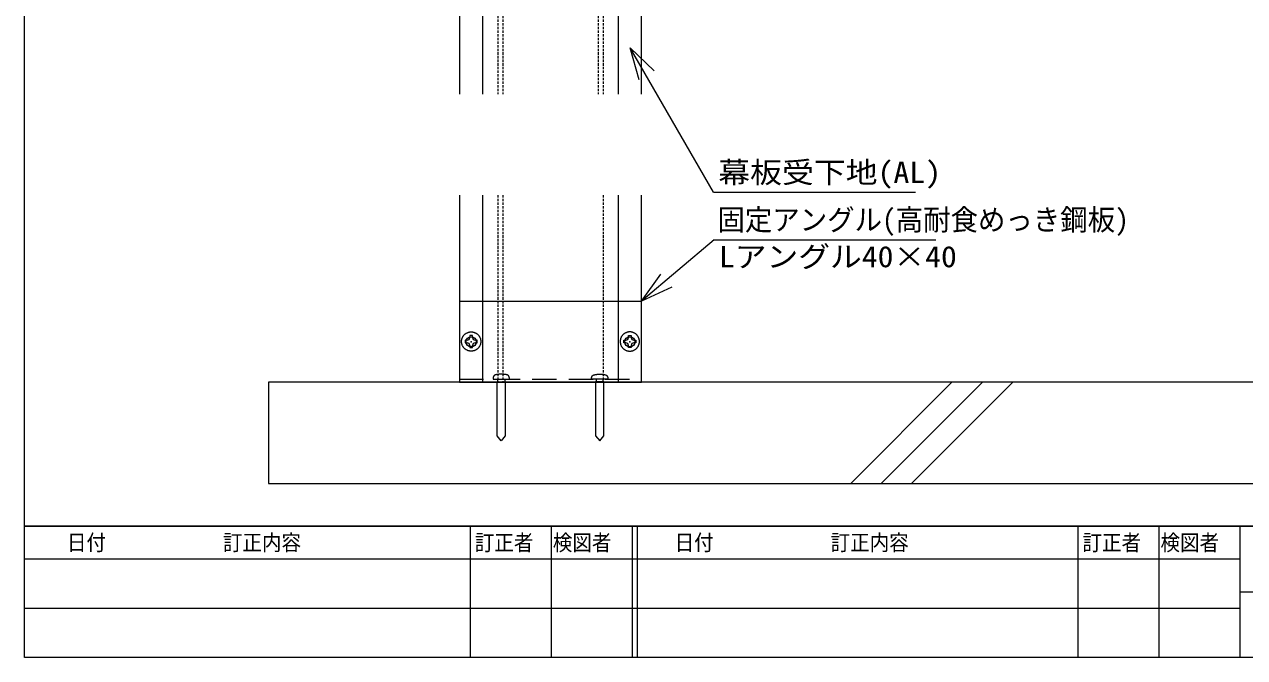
# Model space of a CAD drawing. Units: millimetres, scale not verified. Extents: x -450 to 450, y -136 to 136.
# Drawn here: x 50 to 170.5, y -136.5 to -73.9 of the extents above; entities that cross this region are included whole.
import ezdxf
from ezdxf.enums import TextEntityAlignment as Align

# ---------------------------------------------------------------- set-up
doc = ezdxf.new("R2010")
doc.units = ezdxf.units.MM
doc.header["$LTSCALE"] = 2
doc.header["$PDMODE"] = 32
doc.header["$PDSIZE"] = 1
doc.linetypes.add('DASHED1', pattern=[1.8, 1.2, -0.6])
for name, color, linetype, lineweight in [('0-0_一般', 4, 'Continuous', 9), ('0-2_束', 4, 'Continuous', 9), ('0-4_文字', 4, 'Continuous', 9), ('0-5_幕板下地', 1, 'Continuous', 9), ('0-6_ビス', 4, 'Continuous', 9)]:
    doc.layers.add(name, color=color, linetype=linetype, lineweight=lineweight)
doc.styles.add('ＭＳ ゴシック', font='')
doc.styles.get('ＭＳ ゴシック').set_extended_font_data('MS Gothic')

# ---------------------------------------------------------------- blocks, each defined once
blk = doc.blocks.new('グループ-118-1')
at = {"layer": '0-0_一般', "color": 7, "linetype": 'DASHED1'}
for p, q in [((8488.5, -5668.8), (8488.5, -5843.2)), ((8493.5, -5668.8), (8493.5, -5843.2)), ((8587.5, -5668.8), (8587.5, -5843.2)), ((8592.5, -5668.8), (8592.5, -5843.2)), ((8488.5, -5943.2), (8488.5, -6128)), ((8493.5, -5943.2), (8493.5, -6128)), ((8592.5, -5943.2), (8592.5, -6128))]:
    blk.add_line(p, q, dxfattribs=at)
at = {"layer": '0-2_束', "color": 7}
for p, q in [((8450.5, -5708.8), (8473.5, -5708.8)), ((8607.5, -5708.8), (8630.5, -5708.8)), ((8450.5, -5714), (8473.5, -5714)), ((8607.5, -5714), (8630.5, -5714))]:
    blk.add_line(p, q, dxfattribs=at)
at = {"layer": '0-5_幕板下地', "color": 7}
for p, q in [((8630.5, -5668.8), (8450.5, -5668.8)), ((8450.5, -5668.8), (8450.5, -5708.8)), ((8473.5, -5668.8), (8473.5, -5843.2)), ((8607.5, -5843.2), (8607.5, -5668.8)), ((8630.5, -5708.8), (8630.5, -5668.8)), ((8450.5, -5714), (8450.5, -5843.2)), ((8630.5, -5843.2), (8630.5, -5714)), ((8450.5, -5943.2), (8450.5, -6128)), ((8473.5, -5943.2), (8473.5, -6128)), ((8607.5, -6128), (8607.5, -5943.2)), ((8630.5, -6128), (8630.5, -5943.2)), ((8450.5, -6128), (8630.5, -6128)), ((8473.5, -6128), (8607.5, -6128))]:
    blk.add_line(p, q, dxfattribs=at)
blk = doc.blocks.new('グループ-283-1')
at = {"layer": '0-6_ビス'}
for p, q in [((8488.51, -6127.6), (8488.51, -6124.8)), ((8495.29, -6124.8), (8495.29, -6127.6))]:
    blk.add_line(p, q, dxfattribs=at)
for points in [[(8490.53, -6120.04), (8490.16, -6120.06), (8489.78, -6120.09), (8489.41, -6120.12), (8489.03, -6120.16), (8488.65, -6120.21), (8488.28, -6120.26), (8487.9, -6120.32), (8487.84, -6120.33), (8487.78, -6120.34), (8487.72, -6120.35), (8487.65, -6120.36), (8487.59, -6120.37), (8487.53, -6120.38), (8487.47, -6120.39), (8487.41, -6120.4), (8487.35, -6120.41), (8487.29, -6120.42), (8487.22, -6120.43), (8487.16, -6120.44), (8487.1, -6120.45), (8487.04, -6120.46), (8486.98, -6120.47), (8486.92, -6120.48), (8486.86, -6120.49), (8486.79, -6120.5), (8486.73, -6120.51), (8486.67, -6120.52), (8486.61, -6120.53), (8486.45, -6120.56), (8486.25, -6120.6), (8486.06, -6120.66), (8485.86, -6120.74), (8485.67, -6120.83), (8485.48, -6120.93), (8485.3, -6121.04), (8485.12, -6121.17), (8484.95, -6121.31), (8484.79, -6121.47), (8484.65, -6121.63)], [(8497.89, -6120.72), (8497.69, -6120.65), (8497.5, -6120.59), (8497.3, -6120.55), (8497.17, -6120.52), (8497.11, -6120.51), (8497.05, -6120.5), (8496.99, -6120.49), (8496.93, -6120.48), (8496.87, -6120.47), (8496.81, -6120.46), (8496.74, -6120.46), (8496.68, -6120.45), (8496.62, -6120.44), (8496.56, -6120.43), (8496.5, -6120.42), (8496.44, -6120.41), (8496.38, -6120.4), (8496.31, -6120.39), (8496.25, -6120.38), (8496.19, -6120.37), (8496.13, -6120.36), (8496.07, -6120.35), (8496.01, -6120.34), (8495.95, -6120.33), (8495.81, -6120.31), (8495.43, -6120.25), (8495.05, -6120.2), (8494.68, -6120.15), (8494.3, -6120.12), (8493.92, -6120.08), (8493.55, -6120.05), (8493.17, -6120.03), (8492.79, -6120.02), (8492.42, -6120.01), (8492.04, -6120), (8491.66, -6120), (8491.29, -6120.01), (8490.91, -6120.02), (8490.53, -6120.04)], [(8484.65, -6121.63), (8484.51, -6121.81), (8484.39, -6121.99), (8484.28, -6122.18), (8484.18, -6122.38), (8484.1, -6122.58), (8484.03, -6122.78), (8483.98, -6122.99), (8483.94, -6123.19), (8483.91, -6123.39), (8483.9, -6123.59), (8483.9, -6123.71), (8483.9, -6123.77), (8483.9, -6123.82), (8483.9, -6123.87), (8483.9, -6123.92), (8483.9, -6123.98), (8483.9, -6124.03), (8483.9, -6124.08), (8483.9, -6124.13), (8483.9, -6124.19), (8483.9, -6124.24), (8483.9, -6124.29), (8483.9, -6124.34), (8483.9, -6124.39), (8483.9, -6124.45), (8483.9, -6124.5), (8483.9, -6124.55), (8483.9, -6124.6), (8483.9, -6124.66), (8483.9, -6124.71), (8483.9, -6124.76), (8484.09, -6124.8), (8484.84, -6124.8), (8485.59, -6124.8), (8486.35, -6124.8), (8487.1, -6124.8), (8487.85, -6124.8), (8488.61, -6124.8), (8489.36, -6124.8)], [(8489.36, -6124.8), (8490.11, -6124.8), (8490.86, -6124.8), (8491.62, -6124.8), (8492.37, -6124.8), (8493.12, -6124.8), (8493.88, -6124.8), (8494.63, -6124.8), (8495.38, -6124.8), (8496.13, -6124.8), (8496.89, -6124.8), (8497.64, -6124.8), (8498.39, -6124.8), (8499.15, -6124.8), (8499.9, -6124.8), (8499.9, -6124.8)], [(8499.9, -6124.8), (8499.9, -6124.75), (8499.9, -6124.7), (8499.9, -6124.64), (8499.9, -6124.59), (8499.9, -6124.54), (8499.9, -6124.49), (8499.9, -6124.43), (8499.9, -6124.38), (8499.9, -6124.33), (8499.9, -6124.28), (8499.9, -6124.22), (8499.9, -6124.17), (8499.9, -6124.12), (8499.9, -6124.07), (8499.9, -6124.02), (8499.9, -6123.96), (8499.9, -6123.91), (8499.9, -6123.86), (8499.9, -6123.81), (8499.9, -6123.75), (8499.9, -6123.7), (8499.9, -6123.54), (8499.88, -6123.34), (8499.85, -6123.14), (8499.81, -6122.93), (8499.75, -6122.73), (8499.68, -6122.53), (8499.6, -6122.33), (8499.5, -6122.13), (8499.38, -6121.95), (8499.26, -6121.76), (8499.12, -6121.59), (8498.97, -6121.43), (8498.8, -6121.28), (8498.63, -6121.14), (8498.45, -6121.01), (8498.27, -6120.9), (8498.08, -6120.8), (8497.89, -6120.72)]]:
    blk.add_lwpolyline(points, dxfattribs=at)
blk.add_lwpolyline([(8495.9, -6127.6), (8495.9, -6181), (8491.9, -6186), (8487.9, -6181), (8487.9, -6127.6)], close=True, dxfattribs=at)
blk = doc.blocks.new('グループ-284-1')
at = {"layer": '0-6_ビス', "color": 1}
blk.add_line((8463.56, -6083.85), (8463.56, -6081.78), dxfattribs=at)
for points in [[(8452.69, -6087.72), (8452.7, -6087.28), (8452.73, -6086.86), (8452.78, -6086.43), (8452.84, -6086.01), (8452.93, -6085.6), (8453.03, -6085.19), (8453.15, -6084.79), (8453.29, -6084.39), (8453.45, -6083.99), (8453.63, -6083.61), (8453.82, -6083.22), (8454.04, -6082.84), (8454.27, -6082.48), (8454.51, -6082.12), (8454.77, -6081.79), (8455.04, -6081.46), (8455.32, -6081.15), (8455.62, -6080.85), (8455.93, -6080.57), (8456.26, -6080.29), (8456.6, -6080.04), (8456.95, -6079.79), (8457.32, -6079.56), (8457.69, -6079.35), (8458.08, -6079.15), (8458.47, -6078.98), (8458.86, -6078.82), (8459.26, -6078.68), (8459.66, -6078.56), (8460.07, -6078.45), (8460.49, -6078.37), (8460.91, -6078.3), (8461.33, -6078.26), (8461.76, -6078.23), (8462.19, -6078.22), (8462.63, -6078.23), (8463.05, -6078.26), (8463.48, -6078.3), (8463.9, -6078.37)], [(8463.56, -6081.78), (8460.82, -6081.78), (8460.82, -6083.85)], [(8463.9, -6078.37), (8464.31, -6078.45), (8464.72, -6078.56), (8465.12, -6078.68), (8465.52, -6078.82), (8465.92, -6078.98), (8466.31, -6079.15), (8466.69, -6079.35), (8467.07, -6079.56), (8467.43, -6079.79), (8467.79, -6080.04), (8468.13, -6080.29), (8468.45, -6080.57), (8468.76, -6080.85), (8469.06, -6081.15), (8469.35, -6081.46), (8469.62, -6081.79), (8469.87, -6082.12), (8470.12, -6082.48), (8470.35, -6082.84), (8470.56, -6083.22), (8470.76, -6083.61), (8470.93, -6083.99), (8471.09, -6084.39), (8471.23, -6084.79), (8471.36, -6085.19), (8471.46, -6085.6), (8471.54, -6086.01), (8471.61, -6086.43), (8471.65, -6086.86), (8471.68, -6087.28), (8471.69, -6087.72), (8471.68, -6088.15), (8471.65, -6088.58), (8471.61, -6089.01), (8471.54, -6089.42), (8471.46, -6089.84), (8471.36, -6090.25), (8471.23, -6090.65), (8471.09, -6091.05)], [(8457.32, -6095.87), (8456.95, -6095.64), (8456.6, -6095.4), (8456.26, -6095.14), (8455.93, -6094.87), (8455.62, -6094.59), (8455.32, -6094.29), (8455.04, -6093.98), (8454.77, -6093.65), (8454.51, -6093.31), (8454.27, -6092.96), (8454.04, -6092.59), (8453.82, -6092.22), (8453.63, -6091.83), (8453.45, -6091.44), (8453.29, -6091.05), (8453.15, -6090.65), (8453.03, -6090.25), (8452.93, -6089.84), (8452.84, -6089.42), (8452.78, -6089.01), (8452.73, -6088.58), (8452.7, -6088.15), (8452.69, -6087.72)], [(8458.32, -6086.35), (8456.25, -6086.35), (8456.25, -6089.09), (8458.32, -6089.09)], [(8471.09, -6091.05), (8470.93, -6091.44), (8470.76, -6091.83), (8470.56, -6092.22), (8470.35, -6092.59), (8470.12, -6092.96), (8469.87, -6093.31), (8469.62, -6093.65), (8469.35, -6093.98), (8469.06, -6094.29), (8468.76, -6094.59), (8468.45, -6094.87), (8468.13, -6095.14), (8467.79, -6095.4), (8467.43, -6095.64), (8467.07, -6095.87), (8466.69, -6096.09), (8466.31, -6096.28), (8465.92, -6096.46), (8465.52, -6096.62), (8465.12, -6096.76), (8464.72, -6096.88), (8464.31, -6096.98), (8463.9, -6097.07), (8463.48, -6097.13), (8463.05, -6097.18), (8462.63, -6097.21), (8462.19, -6097.22), (8461.76, -6097.21), (8461.33, -6097.18), (8460.91, -6097.13), (8460.49, -6097.07), (8460.07, -6096.98), (8459.66, -6096.88), (8459.26, -6096.76), (8458.86, -6096.62), (8458.47, -6096.46), (8458.08, -6096.28), (8457.69, -6096.09), (8457.32, -6095.87)], [(8460.82, -6091.59), (8460.82, -6093.66), (8463.56, -6093.66), (8463.56, -6091.59)], [(8466.06, -6089.09), (8468.13, -6089.09), (8468.13, -6086.35), (8466.06, -6086.35)]]:
    blk.add_lwpolyline(points, dxfattribs=at)
for centre, start, end in [((8458.32, -6083.85), 270, 0), ((8466.06, -6083.85), 180, 270), ((8458.32, -6091.59), 0, 90), ((8466.06, -6091.59), 90, 180)]:
    blk.add_arc(centre, 2.5, start, end, dxfattribs=at)
blk.add_point((8462.19, -6088), dxfattribs=at)
blk = doc.blocks.new('グループ-285-1')
at = {"layer": '0-6_ビス', "color": 1}
blk.add_line((8617.44, -6083.85), (8617.44, -6081.78), dxfattribs=at)
for points in [[(8617.1, -6078.37), (8616.69, -6078.45), (8616.28, -6078.56), (8615.88, -6078.68), (8615.48, -6078.82), (8615.08, -6078.98), (8614.69, -6079.15), (8614.31, -6079.35), (8613.93, -6079.56), (8613.57, -6079.79), (8613.21, -6080.04), (8612.87, -6080.29), (8612.55, -6080.57), (8612.24, -6080.85), (8611.94, -6081.15), (8611.65, -6081.46), (8611.38, -6081.79), (8611.13, -6082.12), (8610.88, -6082.48), (8610.65, -6082.84), (8610.44, -6083.22), (8610.24, -6083.61), (8610.06, -6083.99), (8609.91, -6084.39), (8609.77, -6084.79), (8609.64, -6085.19), (8609.54, -6085.6), (8609.46, -6086.01), (8609.39, -6086.43), (8609.34, -6086.86), (8609.32, -6087.28), (8609.31, -6087.72), (8609.32, -6088.15), (8609.34, -6088.58), (8609.39, -6089.01), (8609.46, -6089.42), (8609.54, -6089.84), (8609.64, -6090.25), (8609.77, -6090.65), (8609.91, -6091.05)], [(8628.31, -6087.72), (8628.3, -6087.28), (8628.27, -6086.86), (8628.22, -6086.43), (8628.16, -6086.01), (8628.07, -6085.6), (8627.97, -6085.19), (8627.85, -6084.79), (8627.71, -6084.39), (8627.55, -6083.99), (8627.37, -6083.61), (8627.18, -6083.22), (8626.96, -6082.84), (8626.73, -6082.48), (8626.49, -6082.12), (8626.23, -6081.79), (8625.96, -6081.46), (8625.68, -6081.15), (8625.38, -6080.85), (8625.07, -6080.57), (8624.74, -6080.29), (8624.4, -6080.04), (8624.05, -6079.79), (8623.68, -6079.56), (8623.3, -6079.35), (8622.92, -6079.15), (8622.53, -6078.98), (8622.14, -6078.82), (8621.74, -6078.68), (8621.34, -6078.56), (8620.93, -6078.45), (8620.51, -6078.37), (8620.09, -6078.3), (8619.67, -6078.26), (8619.24, -6078.23), (8618.81, -6078.22), (8618.37, -6078.23), (8617.94, -6078.26), (8617.52, -6078.3), (8617.1, -6078.37)], [(8617.44, -6081.78), (8620.18, -6081.78), (8620.18, -6083.85)], [(8609.91, -6091.05), (8610.06, -6091.44), (8610.24, -6091.83), (8610.44, -6092.22), (8610.65, -6092.59), (8610.88, -6092.96), (8611.13, -6093.31), (8611.38, -6093.65), (8611.65, -6093.98), (8611.94, -6094.29), (8612.24, -6094.59), (8612.55, -6094.87), (8612.87, -6095.14), (8613.21, -6095.4), (8613.57, -6095.64), (8613.93, -6095.87), (8614.31, -6096.09), (8614.69, -6096.28), (8615.08, -6096.46), (8615.48, -6096.62), (8615.88, -6096.76), (8616.28, -6096.88), (8616.69, -6096.98), (8617.1, -6097.07), (8617.52, -6097.13), (8617.94, -6097.18), (8618.37, -6097.21), (8618.81, -6097.22), (8619.24, -6097.21), (8619.67, -6097.18), (8620.09, -6097.13), (8620.51, -6097.07), (8620.93, -6096.98), (8621.34, -6096.88), (8621.74, -6096.76), (8622.14, -6096.62), (8622.53, -6096.46), (8622.92, -6096.28), (8623.3, -6096.09), (8623.68, -6095.87)], [(8614.94, -6089.09), (8612.87, -6089.09), (8612.87, -6086.35), (8614.94, -6086.35)], [(8620.18, -6091.59), (8620.18, -6093.66), (8617.44, -6093.66), (8617.44, -6091.59)], [(8622.68, -6086.35), (8624.74, -6086.35), (8624.74, -6089.09), (8622.68, -6089.09)], [(8623.68, -6095.87), (8624.05, -6095.64), (8624.4, -6095.4), (8624.74, -6095.14), (8625.07, -6094.87), (8625.38, -6094.59), (8625.68, -6094.29), (8625.96, -6093.98), (8626.23, -6093.65), (8626.49, -6093.31), (8626.73, -6092.96), (8626.96, -6092.59), (8627.18, -6092.22), (8627.37, -6091.83), (8627.55, -6091.44), (8627.71, -6091.05), (8627.85, -6090.65), (8627.97, -6090.25), (8628.07, -6089.84), (8628.16, -6089.42), (8628.22, -6089.01), (8628.27, -6088.58), (8628.3, -6088.15), (8628.31, -6087.72)]]:
    blk.add_lwpolyline(points, dxfattribs=at)
for centre, start, end in [((8614.94, -6083.85), 270, 0), ((8622.68, -6083.85), 180, 270), ((8614.94, -6091.59), 0, 90), ((8622.68, -6091.59), 90, 180)]:
    blk.add_arc(centre, 2.5, start, end, dxfattribs=at)
blk.add_point((8618.81, -6088), dxfattribs=at)
blk = doc.blocks.new('グループ-286-1')
at = {"layer": '0-6_ビス'}
for p, q in [((8585.71, -6124.8), (8585.71, -6127.6)), ((8592.49, -6127.6), (8592.49, -6124.8))]:
    blk.add_line(p, q, dxfattribs=at)
for points in [[(8583.11, -6120.72), (8583.31, -6120.65), (8583.5, -6120.59), (8583.7, -6120.55), (8583.82, -6120.52), (8583.89, -6120.51), (8583.95, -6120.5), (8584.01, -6120.49), (8584.07, -6120.48), (8584.13, -6120.47), (8584.19, -6120.46), (8584.25, -6120.46), (8584.32, -6120.45), (8584.38, -6120.44), (8584.44, -6120.43), (8584.5, -6120.42), (8584.56, -6120.41), (8584.62, -6120.4), (8584.68, -6120.39), (8584.75, -6120.38), (8584.81, -6120.37), (8584.87, -6120.36), (8584.93, -6120.35), (8584.99, -6120.34), (8585.05, -6120.33), (8585.19, -6120.31), (8585.57, -6120.25), (8585.95, -6120.2), (8586.32, -6120.15), (8586.7, -6120.12), (8587.08, -6120.08), (8587.45, -6120.05), (8587.83, -6120.03), (8588.21, -6120.02), (8588.58, -6120.01), (8588.96, -6120), (8589.33, -6120), (8589.71, -6120.01), (8590.09, -6120.02), (8590.46, -6120.04)], [(8590.46, -6120.04), (8590.84, -6120.06), (8591.22, -6120.09), (8591.59, -6120.12), (8591.97, -6120.16), (8592.35, -6120.21), (8592.72, -6120.26), (8593.1, -6120.32), (8593.16, -6120.33), (8593.22, -6120.34), (8593.28, -6120.35), (8593.35, -6120.36), (8593.41, -6120.37), (8593.47, -6120.38), (8593.53, -6120.39), (8593.59, -6120.4), (8593.65, -6120.41), (8593.71, -6120.42), (8593.78, -6120.43), (8593.84, -6120.44), (8593.9, -6120.45), (8593.96, -6120.46), (8594.02, -6120.47), (8594.08, -6120.48), (8594.14, -6120.49), (8594.21, -6120.5), (8594.27, -6120.51), (8594.33, -6120.52), (8594.39, -6120.53), (8594.55, -6120.56), (8594.75, -6120.6), (8594.94, -6120.66), (8595.14, -6120.74), (8595.33, -6120.83), (8595.52, -6120.93), (8595.7, -6121.04), (8595.88, -6121.17), (8596.05, -6121.31), (8596.2, -6121.47), (8596.35, -6121.63)], [(8581.1, -6124.8), (8581.1, -6124.75), (8581.1, -6124.7), (8581.1, -6124.64), (8581.1, -6124.59), (8581.1, -6124.54), (8581.1, -6124.49), (8581.1, -6124.43), (8581.1, -6124.38), (8581.1, -6124.33), (8581.1, -6124.28), (8581.1, -6124.22), (8581.1, -6124.17), (8581.1, -6124.12), (8581.1, -6124.07), (8581.1, -6124.02), (8581.1, -6123.96), (8581.1, -6123.91), (8581.1, -6123.86), (8581.1, -6123.81), (8581.1, -6123.75), (8581.1, -6123.7), (8581.1, -6123.54), (8581.12, -6123.34), (8581.15, -6123.14), (8581.19, -6122.93), (8581.25, -6122.73), (8581.32, -6122.53), (8581.4, -6122.33), (8581.5, -6122.13), (8581.62, -6121.95), (8581.74, -6121.76), (8581.88, -6121.59), (8582.03, -6121.43), (8582.2, -6121.28), (8582.37, -6121.14), (8582.54, -6121.01), (8582.73, -6120.9), (8582.92, -6120.8), (8583.11, -6120.72)], [(8591.64, -6124.8), (8590.89, -6124.8), (8590.13, -6124.8), (8589.38, -6124.8), (8588.63, -6124.8), (8587.88, -6124.8), (8587.12, -6124.8), (8586.37, -6124.8), (8585.62, -6124.8), (8584.86, -6124.8), (8584.11, -6124.8), (8583.36, -6124.8), (8582.61, -6124.8), (8581.85, -6124.8), (8581.1, -6124.8), (8581.1, -6124.8)], [(8596.35, -6121.63), (8596.49, -6121.81), (8596.61, -6121.99), (8596.72, -6122.18), (8596.82, -6122.38), (8596.9, -6122.58), (8596.97, -6122.78), (8597.02, -6122.99), (8597.06, -6123.19), (8597.09, -6123.39), (8597.1, -6123.59), (8597.1, -6123.71), (8597.1, -6123.77), (8597.1, -6123.82), (8597.1, -6123.87), (8597.1, -6123.92), (8597.1, -6123.98), (8597.1, -6124.03), (8597.1, -6124.08), (8597.1, -6124.13), (8597.1, -6124.19), (8597.1, -6124.24), (8597.1, -6124.29), (8597.1, -6124.34), (8597.1, -6124.39), (8597.1, -6124.45), (8597.1, -6124.5), (8597.1, -6124.55), (8597.1, -6124.6), (8597.1, -6124.66), (8597.1, -6124.71), (8597.1, -6124.76), (8596.91, -6124.8), (8596.16, -6124.8), (8595.41, -6124.8), (8594.65, -6124.8), (8593.9, -6124.8), (8593.15, -6124.8), (8592.39, -6124.8), (8591.64, -6124.8)]]:
    blk.add_lwpolyline(points, dxfattribs=at)
blk.add_lwpolyline([(8585.1, -6127.6), (8585.1, -6181), (8589.1, -6186), (8593.1, -6181), (8593.1, -6127.6)], close=True, dxfattribs=at)

msp = doc.modelspace()

# ---------------------------------------------------------------- linework, layer by layer
at = {"layer": '0-0_一般'}
msp.add_line((92.943, -101.3), (110.943, -101.3), dxfattribs=at)
at = {"layer": '0-0_一般', "color": 1}
msp.add_line((201.493, -109.3), (81.493, -109.3), dxfattribs=at)
at = {"layer": '0-0_一般', "linetype": 'DASHED1'}
msp.add_line((92.943, -108.98), (110.943, -108.98), dxfattribs=at)
at = {"layer": '0-0_一般', "color": 7}
for p, q in [((131.581, -119.3), (141.581, -109.3)), ((134.581, -119.3), (144.581, -109.3)), ((137.581, -119.3), (147.581, -109.3)), ((94, -123.5), (94, -136.5)), ((102, -123.5), (102, -136.5)), ((110, -123.5), (110, -136.5)), ((110.5, -123.5), (110.5, -136.5)), ((154, -123.5), (154, -136.5)), ((162, -123.5), (162, -136.5)), ((170, -123.5), (170, -136.5)), ((50, -126.75), (170, -126.75)), ((170, -130), (240, -130)), ((50, -131.625), (170, -131.625))]:
    msp.add_line(p, q, dxfattribs=at)
at = {"layer": '0-0_一般', "color": 5}
for points in [[(50, 136.5), (450, 136.5), (450, -123.5), (50, -123.5)], [(50, -123.5), (450, -123.5), (450, -136.5), (50, -136.5)]]:
    msp.add_lwpolyline(points, close=True, dxfattribs=at)
at = {"layer": '0-0_一般', "color": 7}
msp.add_lwpolyline([(208.693, -119.3), (208.693, -109.3), (74.093, -109.3), (74.093, -119.3)], close=True, dxfattribs=at)
at = {"layer": '0-4_文字', "color": 7}
for p, q in [((118.043, -90.522), (109.807, -76.258)), ((118.099, -95.213), (110.943, -101.3))]:
    msp.add_line(p, q, dxfattribs=at)
at = {"layer": '0-4_文字'}
for p, q in [((118.043, -90.522), (137.988, -90.522)), ((118.099, -95.213), (139.979, -95.213))]:
    msp.add_line(p, q, dxfattribs=at)
at = {"layer": '0-4_文字', "color": 7}
for points in [[(110.713, -79.417), (109.807, -76.258), (112.172, -78.541)], [(113.922, -99.911), (110.943, -101.3), (112.829, -98.607)]]:
    msp.add_lwpolyline(points, dxfattribs=at)

# ---------------------------------------------------------------- block references
at = {"layer": '0-0_一般', "xscale": 0.1, "yscale": 0.1}
msp.add_blockref('グループ-118-1', (-752.107, 503.5), dxfattribs=at)
at = {"layer": '0-6_ビス', "xscale": 0.1, "yscale": 0.1}
for name in ['グループ-284-1', 'グループ-285-1', 'グループ-283-1', 'グループ-286-1']:
    msp.add_blockref(name, (-752.107, 503.5), dxfattribs=at)

# ---------------------------------------------------------------- texts
at = {"layer": '0-0_一般', "color": 7, "style": 'ＭＳ ゴシック', "width": 0.9}
for s, p in [('日付\u3000\u3000\u3000\u3000\u3000\u3000訂正内容', (54.197, -126.384)), ('訂正者\u3000検図者', (94.47, -126.393)), ('日付\u3000\u3000\u3000\u3000\u3000\u3000訂正内容', (114.197, -126.384)), ('訂正者\u3000検図者', (154.47, -126.393))]:
    msp.add_text(s, height=1.569, dxfattribs=at).set_placement(p, align=Align.BOTTOM_LEFT)
at = {"layer": '0-4_文字', "style": 'ＭＳ ゴシック'}
for s, height, width, p in [('幕板受下地(AL)', 2.097, 1.1, (118.504, -90.237)), ('固定アングル(高耐食めっき鋼板)', 2.09, 0.95, (118.428, -94.912)), ('Lアングル40×40', 2.09, 1.1, (118.572, -98.56))]:
    msp.add_text(s, height=height, dxfattribs=dict(at, width=width)).set_placement(p, align=Align.BOTTOM_LEFT)

doc.saveas('drawing.dxf')
